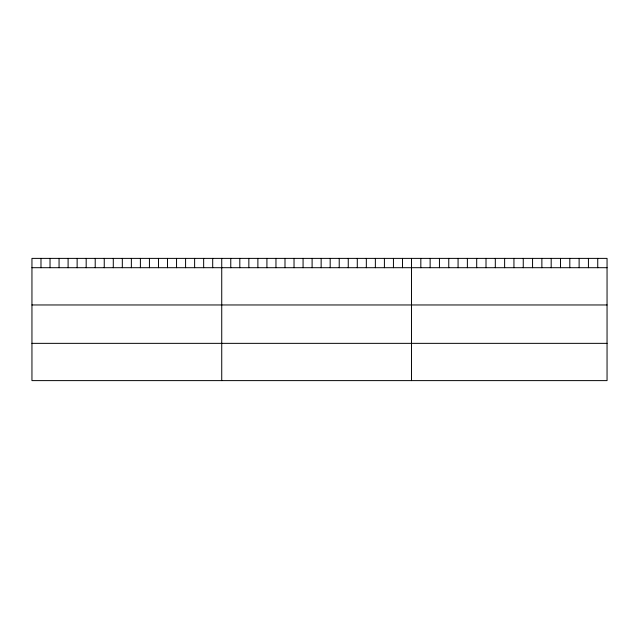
<?xml version="1.0" encoding="UTF-8"?>
<svg xmlns="http://www.w3.org/2000/svg" width="639" height="639" viewBox="0 0 639 639"><rect width="100%" height="100%" fill="white"/><g stroke="black" fill="none" stroke-linecap="round" stroke-linejoin="round"><path stroke-width="0.96" d="M607.05 267.701L607.05 380.612L31.95 380.612L31.95 258.388L607.05 258.388L607.05 267.701L31.95 267.701M31.95 304.963L607.05 304.963M31.95 343.351L607.05 343.351M597.737 258.388L597.737 267.701M588.431 258.388L588.431 267.701M579.118 258.388L579.118 267.701M569.804 258.388L569.804 267.701M560.491 258.388L560.491 267.701M551.185 258.388L551.185 267.701M541.872 258.388L541.872 267.701M532.559 258.388L532.559 267.701M523.253 258.388L523.253 267.701M513.94 258.388L513.94 267.701M504.626 258.388L504.626 267.701M495.313 258.388L495.313 267.701M486.007 258.388L486.007 267.701M476.694 258.388L476.694 267.701M467.381 258.388L467.381 267.701M458.075 258.388L458.075 267.701M448.762 258.388L448.762 267.701M439.448 258.388L439.448 267.701M430.135 258.388L430.135 267.701M420.829 258.388L420.829 267.701M411.516 258.388L411.516 380.612M402.482 258.388L402.482 267.701M393.44 258.388L393.44 267.701M384.406 258.388L384.406 267.701M375.365 258.388L375.365 267.701M366.331 258.388L366.331 267.701M357.289 258.388L357.289 267.701M348.255 258.388L348.255 267.701M339.221 258.388L339.221 267.701M330.179 258.388L330.179 267.701M321.145 258.388L321.145 267.701M312.104 258.388L312.104 267.701M303.07 258.388L303.07 267.701M294.028 258.388L294.028 267.701M284.994 258.388L284.994 267.701M275.96 258.388L275.96 267.701M266.918 258.388L266.918 267.701M257.884 258.388L257.884 267.701M248.843 258.388L248.843 267.701M239.809 258.388L239.809 267.701M230.767 258.388L230.767 267.701M221.733 258.388L221.733 380.612M212.699 258.388L212.699 267.701M203.657 258.388L203.657 267.701M194.623 258.388L194.623 267.701M185.582 258.388L185.582 267.701M176.548 258.388L176.548 267.701M167.506 258.388L167.506 267.701M158.472 258.388L158.472 267.701M149.438 258.388L149.438 267.701M140.396 258.388L140.396 267.701M131.362 258.388L131.362 267.701M122.321 258.388L122.321 267.701M113.287 258.388L113.287 267.701M104.245 258.388L104.245 267.701M95.211 258.388L95.211 267.701M86.177 258.388L86.177 267.701M77.135 258.388L77.135 267.701M68.101 258.388L68.101 267.701M59.06 258.388L59.06 267.701M50.026 258.388L50.026 267.701M40.984 258.388L40.984 267.701"/></g></svg>
